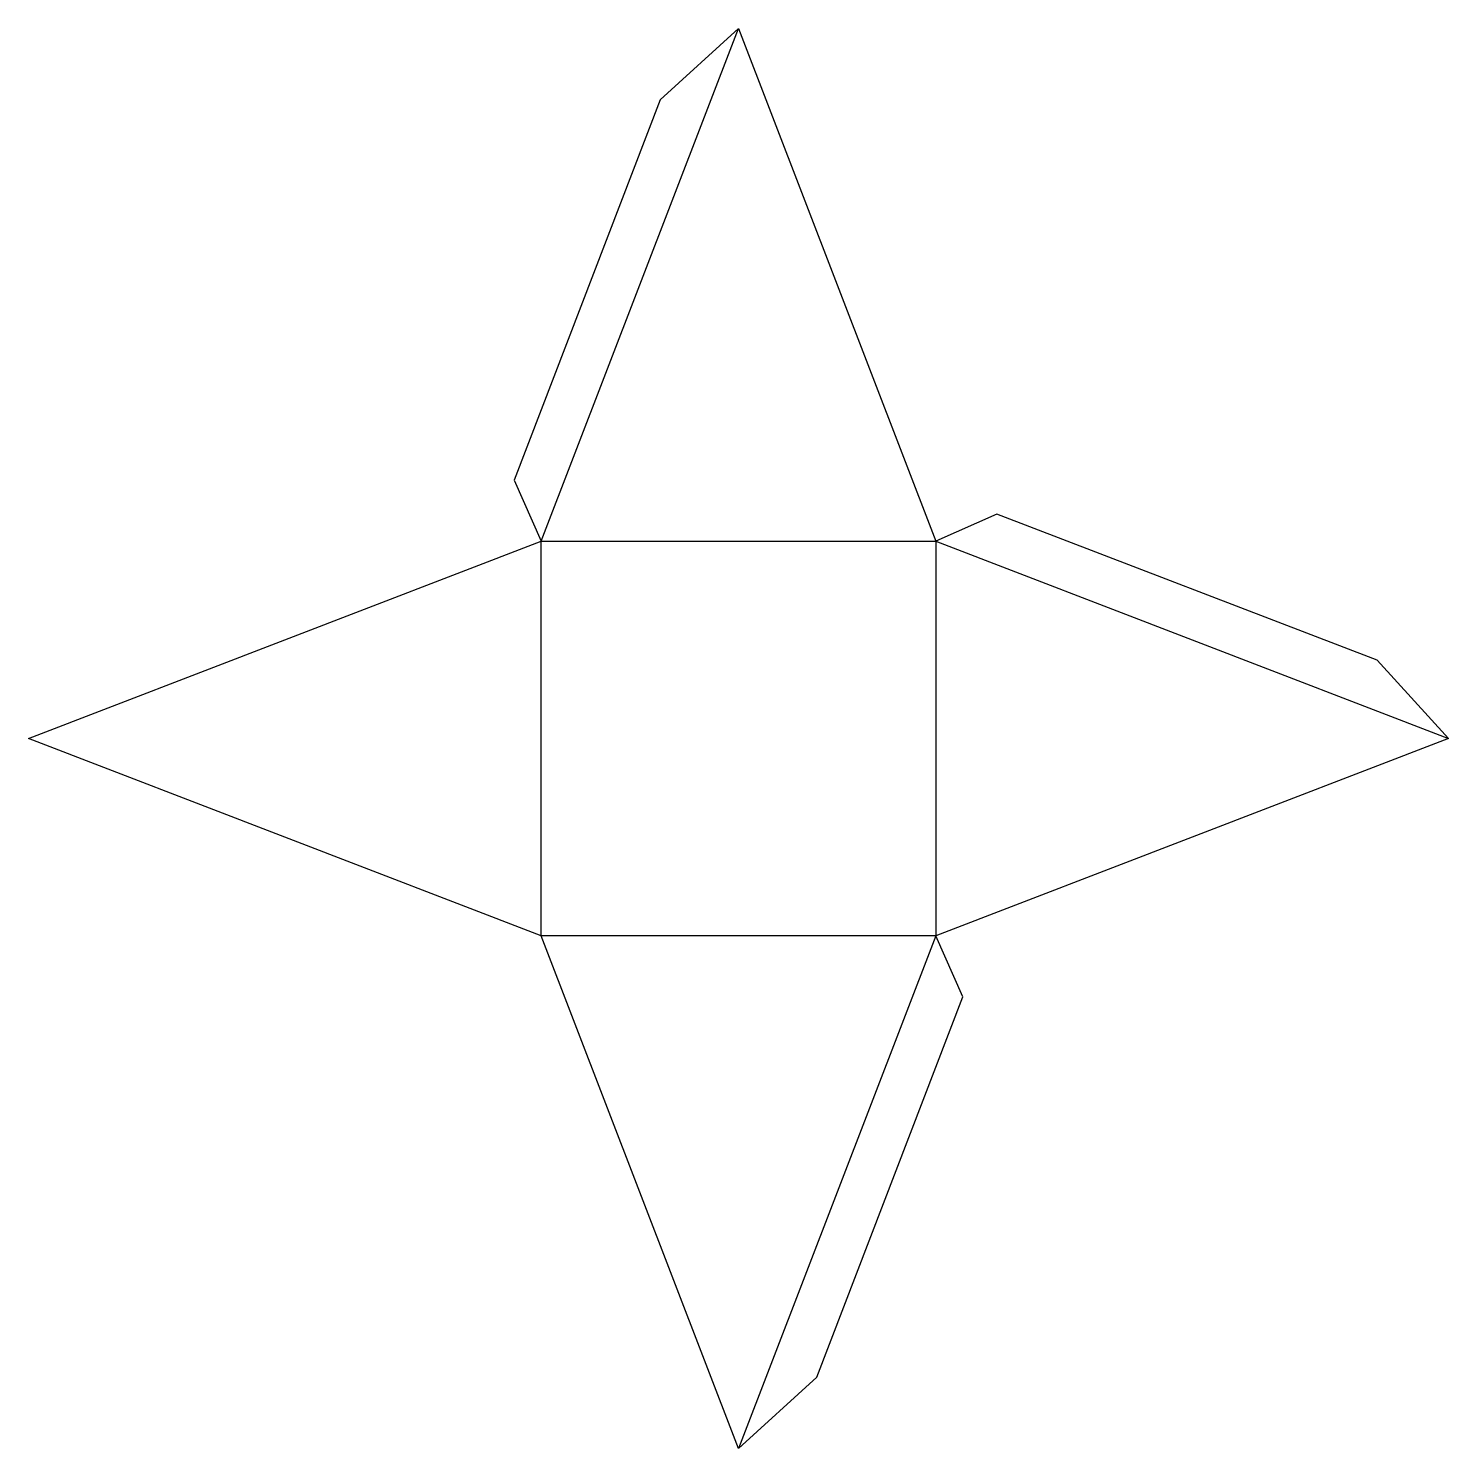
# Model space of a CAD drawing. Header units: millimetres. Extents: x 0 to 360, y 0 to 360.
import ezdxf

# ---------------------------------------------------------------- set-up
doc = ezdxf.new("R2010")
doc.units = ezdxf.units.MM
doc.layers.add('CREASE', color=5, linetype='CONTINUOUS')
doc.layers.add('CUT', color=1, linetype='CONTINUOUS')

msp = doc.modelspace()

# ---------------------------------------------------------------- linework, layer by layer
at = {"layer": 'CREASE'}
for p, q in [((130, 230), (180, 360)), ((130, 230), (230, 230)), ((130, 130), (130, 230)), ((230, 230), (230, 130)), ((230, 230), (360, 180)), ((230, 130), (130, 130)), ((230, 130), (180, 0))]:
    msp.add_line(p, q, dxfattribs=at)
at = {"layer": 'CUT'}
for p, q in [((180, 360), (160.184, 341.907)), ((180, 360), (230, 230)), ((160.184, 341.907), (123.108, 245.508)), ((123.108, 245.508), (130, 230)), ((245.508, 236.892), (230, 230)), ((341.907, 199.816), (245.508, 236.892)), ((0, 180), (130, 230)), ((360, 180), (341.907, 199.816)), ((130, 130), (0, 180)), ((360, 180), (230, 130)), ((180, 0), (130, 130)), ((236.892, 114.492), (230, 130)), ((199.816, 18.093), (236.892, 114.492)), ((180, 0), (199.816, 18.093))]:
    msp.add_line(p, q, dxfattribs=at)

doc.saveas('drawing.dxf')
